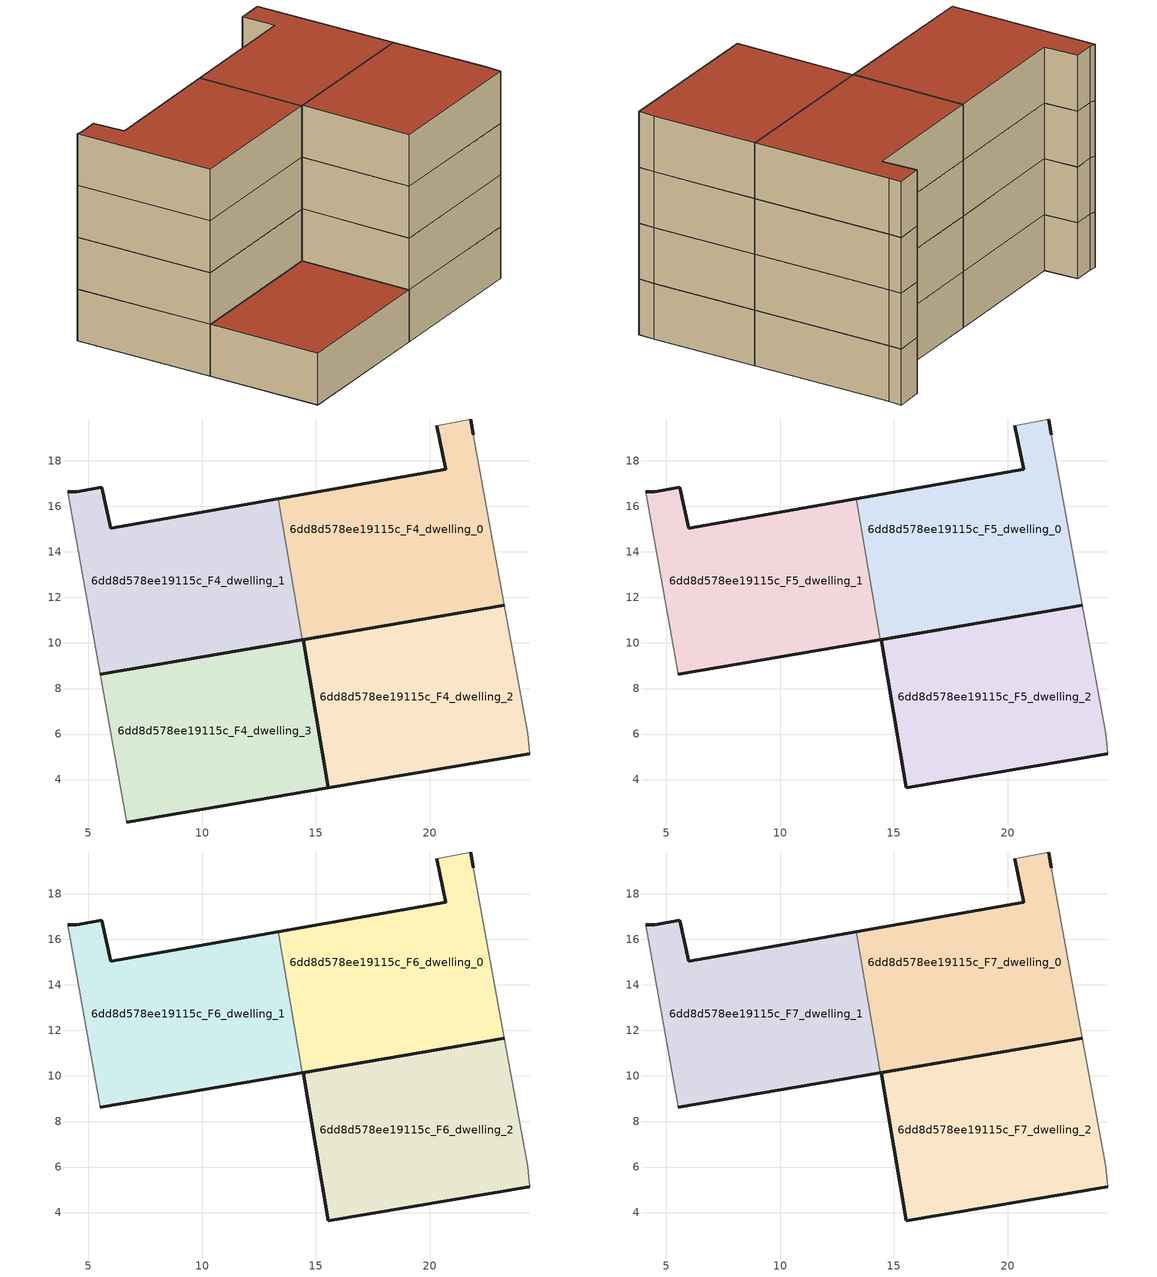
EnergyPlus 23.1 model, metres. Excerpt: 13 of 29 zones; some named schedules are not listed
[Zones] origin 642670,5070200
6dd8d578ee19115c_F4_dwelling_0
 floor to 6dd8d578ee19115c_F3_dwelling_0 (EU_floor_Construction): 23.27,11.65 21.9,19.14 21.8,19.84 20.3,19.54 20.7,17.64 13.36,16.34 14.41,10.14 z12
 wall outside (EU_wall_Construction): 21.81,19.84 21.91,19.14 / 23.28,11.65 14.41,10.14 / 13.36,16.34 20.7,17.64 20.3,19.54 z12:15
 wall adiabatic (EU_wall_Construction): 20.3,19.54 21.81,19.84 / 21.91,19.14 23.28,11.65 z12:15
 wall to 6dd8d578ee19115c_F4_dwelling_1 (EU_wall_Construction): 14.41,10.14 13.36,16.34 z12:15
6dd8d578ee19115c_F4_dwelling_1
 floor to 6dd8d578ee19115c_F3_dwelling_1 (EU_floor_Construction): 14.41,10.14 13.36,16.34 5.99,15.04 5.59,16.85 4.49,16.65 4.09,16.64 5.53,8.63 z12
 wall outside (EU_wall_Construction): 14.41,10.14 5.53,8.63 / 4.09,16.64 4.49,16.65 5.59,16.85 5.99,15.04 13.36,16.34 z12:15
 wall adiabatic (EU_wall_Construction): 5.53,8.63 4.09,16.64 z12:15
6dd8d578ee19115c_F4_dwelling_2
 floor to 6dd8d578ee19115c_F3_dwelling_2 (EU_floor_Construction): 24.4,5.13 24.3,6.03 23.27,11.65 14.44,10.14 15.54,3.63 z12
 wall outside (EU_wall_Construction): 24.4,5.13 15.55,3.63 14.44,10.14 23.28,11.65 z12:15
 wall adiabatic (EU_wall_Construction): 23.28,11.65 24.3,6.03 24.4,5.13 z12:15
6dd8d578ee19115c_F4_dwelling_3
 floor to 6dd8d578ee19115c_F3_dwelling_3 (EU_floor_Construction): 15.54,3.63 14.44,10.14 5.53,8.63 6.69,2.13 z12
 wall outside (EU_wall_Construction): 15.55,3.63 6.69,2.13 / 5.53,8.63 14.44,10.14 15.54,3.63 z12:15
 wall adiabatic (EU_wall_Construction): 6.69,2.13 5.53,8.63 z12:15
 roof outside (EU_roof_Construction): 14.44,10.14 15.55,3.63 6.69,2.13 5.53,8.63 z15
6dd8d578ee19115c_F5_dwelling_0
 floor to 6dd8d578ee19115c_F4_dwelling_0 (EU_floor_Construction): 23.27,11.65 21.9,19.14 21.8,19.84 20.3,19.54 20.7,17.64 13.36,16.34 14.41,10.14 z15
 wall outside (EU_wall_Construction): 21.81,19.84 21.91,19.14 / 23.28,11.65 14.41,10.14 / 13.36,16.34 20.7,17.64 20.3,19.54 z15:18
 wall adiabatic (EU_wall_Construction): 20.3,19.54 21.81,19.84 / 21.91,19.14 23.28,11.65 z15:18
 wall to 6dd8d578ee19115c_F5_dwelling_1 (EU_wall_Construction): 14.41,10.14 13.36,16.34 z15:18
6dd8d578ee19115c_F5_dwelling_1
 floor to 6dd8d578ee19115c_F4_dwelling_1 (EU_floor_Construction): 14.41,10.14 13.36,16.34 5.99,15.04 5.59,16.85 4.49,16.65 4.09,16.64 5.53,8.63 z15
 wall outside (EU_wall_Construction): 14.41,10.14 5.53,8.63 / 4.09,16.64 4.49,16.65 5.59,16.85 5.99,15.04 13.36,16.34 z15:18
 wall adiabatic (EU_wall_Construction): 5.53,8.63 4.09,16.64 z15:18
6dd8d578ee19115c_F5_dwelling_2
 floor to 6dd8d578ee19115c_F4_dwelling_2 (EU_floor_Construction): 24.4,5.13 24.3,6.03 23.27,11.65 14.44,10.14 15.54,3.63 z15
 wall outside (EU_wall_Construction): 24.4,5.13 15.55,3.63 14.44,10.14 23.28,11.65 z15:18
 wall adiabatic (EU_wall_Construction): 23.28,11.65 24.3,6.03 24.4,5.13 z15:18
6dd8d578ee19115c_F6_dwelling_0
 floor to 6dd8d578ee19115c_F5_dwelling_0 (EU_floor_Construction): 23.27,11.65 21.9,19.14 21.8,19.84 20.3,19.54 20.7,17.64 13.36,16.34 14.41,10.14 z18
 wall outside (EU_wall_Construction): 21.81,19.84 21.91,19.14 / 23.28,11.65 14.41,10.14 / 13.36,16.34 20.7,17.64 20.3,19.54 z18:21
 wall adiabatic (EU_wall_Construction): 20.3,19.54 21.81,19.84 / 21.91,19.14 23.28,11.65 z18:21
 wall to 6dd8d578ee19115c_F6_dwelling_1 (EU_wall_Construction): 14.41,10.14 13.36,16.34 z18:21
6dd8d578ee19115c_F6_dwelling_1
 floor to 6dd8d578ee19115c_F5_dwelling_1 (EU_floor_Construction): 14.41,10.14 13.36,16.34 5.99,15.04 5.59,16.85 4.49,16.65 4.09,16.64 5.53,8.63 z18
 wall outside (EU_wall_Construction): 14.41,10.14 5.53,8.63 / 4.09,16.64 4.49,16.65 5.59,16.85 5.99,15.04 13.36,16.34 z18:21
 wall adiabatic (EU_wall_Construction): 5.53,8.63 4.09,16.64 z18:21
6dd8d578ee19115c_F6_dwelling_2
 floor to 6dd8d578ee19115c_F5_dwelling_2 (EU_floor_Construction): 24.4,5.13 24.3,6.03 23.27,11.65 14.44,10.14 15.54,3.63 z18
 wall outside (EU_wall_Construction): 24.4,5.13 15.55,3.63 14.44,10.14 23.28,11.65 z18:21
 wall adiabatic (EU_wall_Construction): 23.28,11.65 24.3,6.03 24.4,5.13 z18:21
6dd8d578ee19115c_F7_dwelling_0
 floor to 6dd8d578ee19115c_F6_dwelling_0 (EU_floor_Construction): 23.27,11.65 21.9,19.14 21.8,19.84 20.3,19.54 20.7,17.64 13.36,16.34 14.41,10.14 z21
 wall outside (EU_wall_Construction): 21.81,19.84 21.91,19.14 / 23.28,11.65 14.41,10.14 / 13.36,16.34 20.7,17.64 20.3,19.54 z21:24
 wall adiabatic (EU_wall_Construction): 20.3,19.54 21.81,19.84 / 21.91,19.14 23.28,11.65 z21:24
 wall to 6dd8d578ee19115c_F7_dwelling_1 (EU_wall_Construction): 14.41,10.14 13.36,16.34 z21:24
 roof outside (EU_roof_Construction): 21.81,19.84 21.91,19.14 23.28,11.65 14.41,10.14 13.36,16.34 20.7,17.64 20.3,19.54 z24
6dd8d578ee19115c_F7_dwelling_1
 floor to 6dd8d578ee19115c_F6_dwelling_1 (EU_floor_Construction): 14.41,10.14 13.36,16.34 5.99,15.04 5.59,16.85 4.49,16.65 4.09,16.64 5.53,8.63 z21
 wall outside (EU_wall_Construction): 14.41,10.14 5.53,8.63 / 4.09,16.64 4.49,16.65 5.59,16.85 5.99,15.04 13.36,16.34 z21:24
 wall adiabatic (EU_wall_Construction): 5.53,8.63 4.09,16.64 z21:24
 roof outside (EU_roof_Construction): 13.36,16.34 14.41,10.14 5.53,8.63 4.09,16.64 4.49,16.65 5.59,16.85 5.99,15.04 z24
6dd8d578ee19115c_F7_dwelling_2
 floor to 6dd8d578ee19115c_F6_dwelling_2 (EU_floor_Construction): 24.4,5.13 24.3,6.03 23.27,11.65 14.44,10.14 15.54,3.63 z21
 wall outside (EU_wall_Construction): 24.4,5.13 15.55,3.63 14.44,10.14 23.28,11.65 z21:24
 wall adiabatic (EU_wall_Construction): 23.28,11.65 24.3,6.03 24.4,5.13 z21:24
 roof outside (EU_roof_Construction): 23.28,11.65 24.3,6.03 24.4,5.13 15.55,3.63 14.44,10.14 z24
[Building]
EU S2 Campaign: North Axis=0; Terrain=City; Solar Distribution=FullExterior
[Site:Location]
Lyon-Bron: Latitude=45.75; Longitude=5; Time Zone=1; Elevation=198
[SizingPeriod:WeatherFileDays]
AnnualSizingPeriod: Begin Month=1; Begin Day of Month=1; End Month=12; End Day of Month=31; Day of Week for Start Day=Monday; Use Weather File Daylight Saving Period=No; Use Weather File Rain and Snow Indicators=No
[MATERIAL]
EU_InternalMass_Material: Roughness=MediumRough; Thickness=0.1; Conductivity=1; Density=1800; Specific Heat=900; Thermal Absorptance=0.9; Solar Absorptance=0.7; Visible Absorptance=0.7
[MATERIAL:NOMASS] Roughness=MediumRough; Thermal Absorptance=0.9; Solar Absorptance=0.7; Visible Absorptance=0.7
Name | Thermal Resistance
EU_wall_NoMass | 0.776494
EU_roof_NoMass | 0.486893
EU_floor_NoMass | 0.421597
[CONSTRUCTION]
EU_wall_Construction: EU_wall_NoMass
EU_roof_Construction: EU_roof_NoMass
EU_floor_Construction: EU_floor_NoMass
EU_InternalMass_Construction: EU_InternalMass_Material
[ZONE] Type=1; Multiplier=1; Ceiling Height=autocalculate; Floor Area=autocalculate; Part of Total Floor Area=Yes
Name | Volume
6dd8d578ee19115c_F4_dwelling_0; 6dd8d578ee19115c_F5_dwelling_0; 6dd8d578ee19115c_F6_dwelling_0; 6dd8d578ee19115c_F7_dwelling_0 | 178.482
6dd8d578ee19115c_F4_dwelling_1; 6dd8d578ee19115c_F5_dwelling_1; 6dd8d578ee19115c_F6_dwelling_1; 6dd8d578ee19115c_F7_dwelling_1 | 178.483
6dd8d578ee19115c_F4_dwelling_2; 6dd8d578ee19115c_F5_dwelling_2; 6dd8d578ee19115c_F6_dwelling_2; 6dd8d578ee19115c_F7_dwelling_2 | 178.474
6dd8d578ee19115c_F4_dwelling_3 | 178.468
[INTERNALMASS] Construction=EU_InternalMass_Construction
Name | Zone or ZoneList | Surface Area
6dd8d578ee19115c_F4_dwelling_0_EU_InternalMass | 6dd8d578ee19115c_F4_dwelling_0 | 59.4957
6dd8d578ee19115c_F4_dwelling_1_EU_InternalMass | 6dd8d578ee19115c_F4_dwelling_1 | 59.4959
6dd8d578ee19115c_F4_dwelling_2_EU_InternalMass | 6dd8d578ee19115c_F4_dwelling_2 | 59.4904
6dd8d578ee19115c_F4_dwelling_3_EU_InternalMass | 6dd8d578ee19115c_F4_dwelling_3 | 59.4902
6dd8d578ee19115c_F5_dwelling_0_EU_InternalMass | 6dd8d578ee19115c_F5_dwelling_0 | 79.3206
6dd8d578ee19115c_F5_dwelling_1_EU_InternalMass | 6dd8d578ee19115c_F5_dwelling_1 | 79.3267
6dd8d578ee19115c_F5_dwelling_2_EU_InternalMass | 6dd8d578ee19115c_F5_dwelling_2 | 79.3275
6dd8d578ee19115c_F6_dwelling_0_EU_InternalMass | 6dd8d578ee19115c_F6_dwelling_0 | 79.3206
6dd8d578ee19115c_F6_dwelling_1_EU_InternalMass | 6dd8d578ee19115c_F6_dwelling_1 | 79.3267
6dd8d578ee19115c_F6_dwelling_2_EU_InternalMass | 6dd8d578ee19115c_F6_dwelling_2 | 79.3275
6dd8d578ee19115c_F7_dwelling_0_EU_InternalMass | 6dd8d578ee19115c_F7_dwelling_0 | 79.3206
6dd8d578ee19115c_F7_dwelling_1_EU_InternalMass | 6dd8d578ee19115c_F7_dwelling_1 | 79.3267
6dd8d578ee19115c_F7_dwelling_2_EU_InternalMass | 6dd8d578ee19115c_F7_dwelling_2 | 79.3275
[OTHEREQUIPMENT] Fuel Type=Electricity; Design Level Calculation Method=Watts/Area; Power per Zone Floor Area=1; Fraction Latent=0; Fraction Radiant=0; Fraction Lost=0; Carbon Dioxide Generation Rate=0; EndUse Subcategory=EU_Step8_InternalGains
Name | Zone or ZoneList or Space or SpaceList | Schedule
EU_Step8_InternalGain_6dd8d578ee19115c_F4_dwelling_0_f000 | 6dd8d578ee19115c_F4_dwelling_0 | EU_Step8_GainSchedule_6dd8d578ee19115c_F4_dwelling_0_f000
EU_Step8_InternalGain_6dd8d578ee19115c_F4_dwelling_1_f000 | 6dd8d578ee19115c_F4_dwelling_1 | EU_Step8_GainSchedule_6dd8d578ee19115c_F4_dwelling_1_f000
EU_Step8_InternalGain_6dd8d578ee19115c_F4_dwelling_2_f000 | 6dd8d578ee19115c_F4_dwelling_2 | EU_Step8_GainSchedule_6dd8d578ee19115c_F4_dwelling_2_f000
EU_Step8_InternalGain_6dd8d578ee19115c_F4_dwelling_3_f000 | 6dd8d578ee19115c_F4_dwelling_3 | EU_Step8_GainSchedule_6dd8d578ee19115c_F4_dwelling_3_f000
EU_Step8_InternalGain_6dd8d578ee19115c_F5_dwelling_0_f000 | 6dd8d578ee19115c_F5_dwelling_0 | EU_Step8_GainSchedule_6dd8d578ee19115c_F5_dwelling_0_f000
EU_Step8_InternalGain_6dd8d578ee19115c_F5_dwelling_1_f000 | 6dd8d578ee19115c_F5_dwelling_1 | EU_Step8_GainSchedule_6dd8d578ee19115c_F5_dwelling_1_f000
EU_Step8_InternalGain_6dd8d578ee19115c_F5_dwelling_2_f000 | 6dd8d578ee19115c_F5_dwelling_2 | EU_Step8_GainSchedule_6dd8d578ee19115c_F5_dwelling_2_f000
EU_Step8_InternalGain_6dd8d578ee19115c_F6_dwelling_0_f000 | 6dd8d578ee19115c_F6_dwelling_0 | EU_Step8_GainSchedule_6dd8d578ee19115c_F6_dwelling_0_f000
EU_Step8_InternalGain_6dd8d578ee19115c_F6_dwelling_1_f000 | 6dd8d578ee19115c_F6_dwelling_1 | EU_Step8_GainSchedule_6dd8d578ee19115c_F6_dwelling_1_f000
EU_Step8_InternalGain_6dd8d578ee19115c_F6_dwelling_2_f000 | 6dd8d578ee19115c_F6_dwelling_2 | EU_Step8_GainSchedule_6dd8d578ee19115c_F6_dwelling_2_f000
EU_Step8_InternalGain_6dd8d578ee19115c_F7_dwelling_0_f000 | 6dd8d578ee19115c_F7_dwelling_0 | EU_Step8_GainSchedule_6dd8d578ee19115c_F7_dwelling_0_f000
EU_Step8_InternalGain_6dd8d578ee19115c_F7_dwelling_1_f000 | 6dd8d578ee19115c_F7_dwelling_1 | EU_Step8_GainSchedule_6dd8d578ee19115c_F7_dwelling_1_f000
EU_Step8_InternalGain_6dd8d578ee19115c_F7_dwelling_2_f000 | 6dd8d578ee19115c_F7_dwelling_2 | EU_Step8_GainSchedule_6dd8d578ee19115c_F7_dwelling_2_f000
[ZONEVENTILATION:DESIGNFLOWRATE] Schedule=EU_AlwaysOn; Design Flow Rate Calculation Method=AirChanges/Hour; Air Changes per Hour=0.693814; Ventilation Type=Natural; Fan Pressure Rise=0; Fan Total Efficiency=1; Constant Term Coefficient=1; Temperature Term Coefficient=0; Velocity Term Coefficient=0; Velocity Squared Term Coefficient=0; Minimum Indoor Temperature=-100; Maximum Indoor Temperature=100; Delta Temperature=-100; Minimum Outdoor Temperature=-100; Maximum Outdoor Temperature=100; Maximum Wind Speed=40
Name | Zone or ZoneList or Space or SpaceList
EU_ConstantAir_6dd8d578ee19115c_F4_dwelling_0 | 6dd8d578ee19115c_F4_dwelling_0
EU_ConstantAir_6dd8d578ee19115c_F4_dwelling_1 | 6dd8d578ee19115c_F4_dwelling_1
EU_ConstantAir_6dd8d578ee19115c_F4_dwelling_2 | 6dd8d578ee19115c_F4_dwelling_2
EU_ConstantAir_6dd8d578ee19115c_F4_dwelling_3 | 6dd8d578ee19115c_F4_dwelling_3
EU_ConstantAir_6dd8d578ee19115c_F5_dwelling_0 | 6dd8d578ee19115c_F5_dwelling_0
EU_ConstantAir_6dd8d578ee19115c_F5_dwelling_1 | 6dd8d578ee19115c_F5_dwelling_1
EU_ConstantAir_6dd8d578ee19115c_F5_dwelling_2 | 6dd8d578ee19115c_F5_dwelling_2
EU_ConstantAir_6dd8d578ee19115c_F6_dwelling_0 | 6dd8d578ee19115c_F6_dwelling_0
EU_ConstantAir_6dd8d578ee19115c_F6_dwelling_1 | 6dd8d578ee19115c_F6_dwelling_1
EU_ConstantAir_6dd8d578ee19115c_F6_dwelling_2 | 6dd8d578ee19115c_F6_dwelling_2
EU_ConstantAir_6dd8d578ee19115c_F7_dwelling_0 | 6dd8d578ee19115c_F7_dwelling_0
EU_ConstantAir_6dd8d578ee19115c_F7_dwelling_1 | 6dd8d578ee19115c_F7_dwelling_1
EU_ConstantAir_6dd8d578ee19115c_F7_dwelling_2 | 6dd8d578ee19115c_F7_dwelling_2
[HVACTEMPLATE:ZONE:IDEALLOADSAIRSYSTEM] System Availability Schedule=EU_AlwaysOn; Maximum Heating Supply Air Temperature=50; Minimum Cooling Supply Air Temperature=13; Maximum Heating Supply Air Humidity Ratio=0.0156; Minimum Cooling Supply Air Humidity Ratio=0.0077; Heating Limit=NoLimit; Cooling Limit=NoLimit; Heating Availability Schedule=EU_AlwaysOn; Cooling Availability Schedule=EU_CoolingOff; Dehumidification Control Type=ConstantSensibleHeatRatio; Cooling Sensible Heat Ratio=0.7; Dehumidification Setpoint=60; Humidification Control Type=None; Humidification Setpoint=30; Outdoor Air Method=None; Outdoor Air Flow Rate per Person=0.00944; Outdoor Air Flow Rate per Zone Floor Area=0; Outdoor Air Flow Rate per Zone=0; Demand Controlled Ventilation Type=None; Outdoor Air Economizer Type=NoEconomizer; Heat Recovery Type=None; Sensible Heat Recovery Effectiveness=0.7; Latent Heat Recovery Effectiveness=0.65
Name | Template Thermostat
6dd8d578ee19115c_F4_dwelling_0 | EU_HeatOnly_6dd8d578ee19115c_F4_dwelling_0
6dd8d578ee19115c_F4_dwelling_1 | EU_HeatOnly_6dd8d578ee19115c_F4_dwelling_1
6dd8d578ee19115c_F4_dwelling_2 | EU_HeatOnly_6dd8d578ee19115c_F4_dwelling_2
6dd8d578ee19115c_F4_dwelling_3 | EU_HeatOnly_6dd8d578ee19115c_F4_dwelling_3
6dd8d578ee19115c_F5_dwelling_0 | EU_HeatOnly_6dd8d578ee19115c_F5_dwelling_0
6dd8d578ee19115c_F5_dwelling_1 | EU_HeatOnly_6dd8d578ee19115c_F5_dwelling_1
6dd8d578ee19115c_F5_dwelling_2 | EU_HeatOnly_6dd8d578ee19115c_F5_dwelling_2
6dd8d578ee19115c_F6_dwelling_0 | EU_HeatOnly_6dd8d578ee19115c_F6_dwelling_0
6dd8d578ee19115c_F6_dwelling_1 | EU_HeatOnly_6dd8d578ee19115c_F6_dwelling_1
6dd8d578ee19115c_F6_dwelling_2 | EU_HeatOnly_6dd8d578ee19115c_F6_dwelling_2
6dd8d578ee19115c_F7_dwelling_0 | EU_HeatOnly_6dd8d578ee19115c_F7_dwelling_0
6dd8d578ee19115c_F7_dwelling_1 | EU_HeatOnly_6dd8d578ee19115c_F7_dwelling_1
6dd8d578ee19115c_F7_dwelling_2 | EU_HeatOnly_6dd8d578ee19115c_F7_dwelling_2
[SIZING:ZONE] Zone Cooling Design Supply Air Temperature Input Method=SupplyAirTemperature; Zone Cooling Design Supply Air Temperature=13; Zone Heating Design Supply Air Temperature Input Method=SupplyAirTemperature; Zone Heating Design Supply Air Temperature=50; Zone Cooling Design Supply Air Humidity Ratio=0.008; Zone Heating Design Supply Air Humidity Ratio=0.008; Cooling Design Air Flow Method=DesignDay; Cooling Design Air Flow Rate=0; Cooling Minimum Air Flow per Zone Floor Area=0.000762; Cooling Minimum Air Flow=0; Cooling Minimum Air Flow Fraction=0.2; Heating Design Air Flow Method=DesignDay; Heating Design Air Flow Rate=0; Heating Maximum Air Flow per Zone Floor Area=0.002032; Heating Maximum Air Flow=0.141576; Heating Maximum Air Flow Fraction=0.3; Account for Dedicated Outdoor Air System=No; Dedicated Outdoor Air System Control Strategy=NeutralSupplyAir; Dedicated Outdoor Air Low Setpoint Temperature for Design=autosize; Dedicated Outdoor Air High Setpoint Temperature for Design=autosize; Zone Load Sizing Method=Sensible Load Only No Latent Load; Zone Latent Cooling Design Supply Air Humidity Ratio Input Method=HumidityRatioDifference; Zone Cooling Design Supply Air Humidity Ratio Difference=0.005; Zone Latent Heating Design Supply Air Humidity Ratio Input Method=HumidityRatioDifference; Zone Humidification Design Supply Air Humidity Ratio Difference=0.005
6dd8d578ee19115c_F4_dwelling_0; 6dd8d578ee19115c_F4_dwelling_1; 6dd8d578ee19115c_F4_dwelling_2; 6dd8d578ee19115c_F4_dwelling_3; 6dd8d578ee19115c_F5_dwelling_0; 6dd8d578ee19115c_F5_dwelling_1; 6dd8d578ee19115c_F5_dwelling_2; 6dd8d578ee19115c_F6_dwelling_0; 6dd8d578ee19115c_F6_dwelling_1; 6dd8d578ee19115c_F6_dwelling_2; 6dd8d578ee19115c_F7_dwelling_0; 6dd8d578ee19115c_F7_dwelling_1; 6dd8d578ee19115c_F7_dwelling_2
[SCHEDULE:CONSTANT]
EU_AlwaysOn: Hourly Value=1
[SCHEDULE:FILE] Column Number=1; Rows to Skip at Top=0; Number of Hours of Data=8760; Column Separator=Comma; Interpolate to Timestep=No; Minutes per Item=60; Adjust Schedule for Daylight Savings=Yes
Name | File
EU_Step8_GainSchedule_6dd8d578ee19115c_F4_dwelling_0_f000 | ../../schedules/6dd8d578ee19115c/6dd8d578ee19115c_F4_dwelling_0_f000_gain.csv
EU_Step8_GainSchedule_6dd8d578ee19115c_F4_dwelling_1_f000 | ../../schedules/6dd8d578ee19115c/6dd8d578ee19115c_F4_dwelling_1_f000_gain.csv
EU_Step8_GainSchedule_6dd8d578ee19115c_F4_dwelling_2_f000 | ../../schedules/6dd8d578ee19115c/6dd8d578ee19115c_F4_dwelling_2_f000_gain.csv
EU_Step8_GainSchedule_6dd8d578ee19115c_F4_dwelling_3_f000 | ../../schedules/6dd8d578ee19115c/6dd8d578ee19115c_F4_dwelling_3_f000_gain.csv
EU_Step8_GainSchedule_6dd8d578ee19115c_F5_dwelling_0_f000 | ../../schedules/6dd8d578ee19115c/6dd8d578ee19115c_F5_dwelling_0_f000_gain.csv
EU_Step8_GainSchedule_6dd8d578ee19115c_F5_dwelling_1_f000 | ../../schedules/6dd8d578ee19115c/6dd8d578ee19115c_F5_dwelling_1_f000_gain.csv
EU_Step8_GainSchedule_6dd8d578ee19115c_F5_dwelling_2_f000 | ../../schedules/6dd8d578ee19115c/6dd8d578ee19115c_F5_dwelling_2_f000_gain.csv
EU_Step8_GainSchedule_6dd8d578ee19115c_F6_dwelling_0_f000 | ../../schedules/6dd8d578ee19115c/6dd8d578ee19115c_F6_dwelling_0_f000_gain.csv
EU_Step8_GainSchedule_6dd8d578ee19115c_F6_dwelling_1_f000 | ../../schedules/6dd8d578ee19115c/6dd8d578ee19115c_F6_dwelling_1_f000_gain.csv
EU_Step8_GainSchedule_6dd8d578ee19115c_F6_dwelling_2_f000 | ../../schedules/6dd8d578ee19115c/6dd8d578ee19115c_F6_dwelling_2_f000_gain.csv
EU_Step8_GainSchedule_6dd8d578ee19115c_F7_dwelling_0_f000 | ../../schedules/6dd8d578ee19115c/6dd8d578ee19115c_F7_dwelling_0_f000_gain.csv
EU_Step8_GainSchedule_6dd8d578ee19115c_F7_dwelling_1_f000 | ../../schedules/6dd8d578ee19115c/6dd8d578ee19115c_F7_dwelling_1_f000_gain.csv
EU_Step8_GainSchedule_6dd8d578ee19115c_F7_dwelling_2_f000 | ../../schedules/6dd8d578ee19115c/6dd8d578ee19115c_F7_dwelling_2_f000_gain.csv
